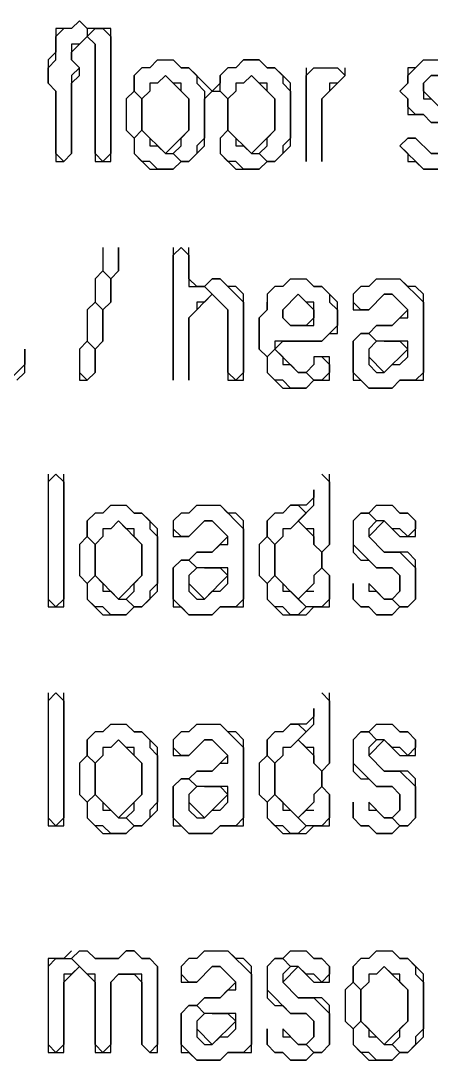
# Model space of a CAD drawing. Header units: metres. Extents: x 29 to 985, y 15 to 633.
# Drawn here: x 55.39 to 65.69, y 42.35 to 68.43 of the extents above; entities that cross this region are included whole.
import ezdxf

# ---------------------------------------------------------------- set-up
doc = ezdxf.new("R2010")
doc.units = ezdxf.units.M
doc.layers.add('ORIGINAL_DRAWING', color=8, linetype='CONTINUOUS')

msp = doc.modelspace()

# ---------------------------------------------------------------- linework, layer by layer
at = {"layer": 'ORIGINAL_DRAWING'}
for points in [[(56.667, 68.235), (56.863, 68.431), (57.059, 68.235), (57.059, 68.039), (56.863, 67.843), (56.667, 67.843), (56.667, 67.451), (56.863, 67.255), (56.667, 67.059), (56.667, 65.098), (56.471, 64.902), (56.275, 65.098), (56.275, 66.667), (56.078, 66.863), (56.078, 67.255), (56.275, 67.451), (56.275, 68.039), (56.471, 68.235)], [(56.863, 68.431), (56.667, 68.235), (56.275, 68.235), (56.275, 67.647), (56.078, 67.451), (56.078, 66.863), (56.275, 66.667), (56.275, 64.902), (56.471, 64.902), (56.667, 65.098), (56.667, 66.863), (56.863, 67.059), (56.863, 67.255), (56.667, 67.451), (56.667, 67.647), (57.059, 68.039), (57.255, 67.843), (57.255, 64.902), (57.647, 64.902), (57.647, 68.235), (57.059, 68.235)], [(57.059, 68.039), (57.255, 68.235), (57.451, 68.235), (57.647, 68.039), (57.647, 65.098), (57.451, 64.902), (57.255, 65.098), (57.255, 67.843)], [(58.824, 67.451), (58.627, 67.255), (58.431, 67.255), (58.235, 67.059), (58.235, 66.667), (58.039, 66.471), (58.039, 65.686), (58.235, 65.49), (58.235, 65.098), (58.627, 64.706), (59.216, 64.706), (59.412, 64.902), (59.608, 64.902), (60, 65.294), (60, 66.471), (60.196, 66.667), (60.392, 66.667), (60.588, 66.471), (60.588, 65.686), (60.392, 65.49), (60.392, 65.098), (60.784, 64.706), (61.373, 64.706), (61.569, 64.902), (61.765, 64.902), (62.157, 65.294), (62.157, 66.863), (61.765, 67.255), (61.569, 67.255), (61.373, 67.451), (60.98, 67.451), (60.784, 67.255), (60.588, 67.255), (60.392, 67.059), (60.392, 66.863), (60.196, 66.667), (59.608, 67.255), (59.412, 67.255), (59.216, 67.451)], [(58.627, 67.255), (58.824, 67.451), (59.216, 67.451), (59.412, 67.255), (59.608, 67.255), (59.804, 67.059), (59.804, 66.863), (60, 66.667), (60, 65.49), (59.804, 65.294), (59.804, 65.098), (59.608, 64.902), (59.412, 64.902), (59.216, 65.098), (59.412, 65.294), (59.412, 65.49), (59.608, 65.686), (59.608, 66.471), (59.412, 66.667), (59.412, 66.863), (59.216, 66.863), (59.02, 67.059), (58.824, 66.863), (58.627, 66.863), (58.627, 66.667), (58.431, 66.471), (58.235, 66.667), (58.235, 67.059), (58.431, 67.255)], [(60.784, 67.255), (60.98, 67.451), (61.373, 67.451), (61.569, 67.255), (61.765, 67.255), (61.961, 67.059), (61.961, 66.863), (62.157, 66.667), (62.157, 65.49), (61.961, 65.294), (61.961, 65.098), (61.765, 64.902), (61.569, 64.902), (61.373, 65.098), (61.569, 65.294), (61.569, 65.49), (61.765, 65.686), (61.765, 66.471), (61.569, 66.667), (61.569, 66.863), (61.373, 66.863), (61.176, 67.059), (60.98, 66.863), (60.784, 66.863), (60.784, 66.667), (60.588, 66.471), (60.392, 66.667), (60.392, 67.059), (60.588, 67.255)], [(65.49, 67.451), (65.294, 67.255), (65.098, 67.255), (65.098, 66.863), (64.902, 66.667), (65.098, 66.471), (65.098, 66.078), (65.49, 66.078), (65.686, 65.882), (65.882, 65.882)], [(65.882, 65.882), (65.686, 65.882), (65.49, 66.078), (65.294, 66.078), (65.098, 66.275), (65.098, 66.471), (64.902, 66.667), (65.098, 66.863), (65.098, 67.059), (65.49, 67.451), (65.882, 67.451)], [(59.02, 67.059), (59.608, 66.471), (59.608, 65.686), (59.02, 65.098), (58.431, 65.686), (58.431, 66.471)], [(61.176, 67.059), (61.765, 66.471), (61.765, 65.686), (61.176, 65.098), (60.588, 65.686), (60.588, 66.471)], [(62.549, 67.255), (62.549, 64.902), (62.549, 67.059), (62.745, 67.255), (63.333, 67.255), (63.529, 67.059), (63.333, 66.863), (63.137, 66.863), (63.137, 66.667), (62.941, 66.471), (62.941, 64.902), (62.941, 66.471), (63.529, 67.059), (63.529, 67.255)], [(65.882, 67.059), (65.686, 67.059), (65.49, 66.863), (65.49, 66.471), (65.686, 66.471), (65.882, 66.275)], [(65.882, 66.275), (65.49, 66.667), (65.49, 66.863), (65.686, 67.059), (65.882, 67.059)], [(58.039, 66.471), (58.235, 66.667), (58.431, 66.471), (58.431, 65.686), (58.235, 65.49), (58.039, 65.686)], [(58.235, 65.49), (58.431, 65.686), (58.627, 65.49), (58.627, 65.294), (58.824, 65.294), (59.02, 65.098), (59.216, 65.098), (59.412, 64.902), (59.216, 64.706), (58.824, 64.706), (58.627, 64.902), (58.431, 64.902), (58.235, 65.098)], [(60.392, 65.49), (60.588, 65.686), (60.784, 65.49), (60.784, 65.294), (60.98, 65.294), (61.176, 65.098), (61.373, 65.098), (61.569, 64.902), (61.373, 64.706), (60.98, 64.706), (60.784, 64.902), (60.588, 64.902), (60.392, 65.098)], [(65.882, 65.098), (65.686, 65.098), (65.294, 65.49), (65.098, 65.49), (64.902, 65.294), (65.098, 65.098), (65.098, 64.902), (65.294, 64.902), (65.49, 64.706), (66.078, 64.706)], [(66.078, 64.706), (65.49, 64.706), (64.902, 65.294), (65.098, 65.49), (65.294, 65.49), (65.686, 65.098), (65.882, 65.098)], [(57.451, 62.745), (57.451, 62.157), (57.255, 61.961), (57.255, 61.373), (57.059, 61.176), (57.059, 60.392), (56.863, 60.196), (56.863, 59.412), (57.059, 59.412), (57.255, 59.608), (57.255, 60.196), (57.451, 60.392), (57.451, 61.176), (57.647, 61.373), (57.647, 61.961), (57.843, 62.157), (57.843, 62.745), (57.843, 62.157), (57.647, 61.961), (57.451, 62.157)], [(59.216, 62.745), (59.216, 59.412), (59.216, 62.549), (59.412, 62.745), (59.608, 62.549), (59.608, 61.765), (60, 61.765), (60.196, 61.569), (60, 61.373), (59.804, 61.373), (59.804, 61.176), (59.608, 60.98), (59.608, 59.412), (59.608, 60.98), (60.196, 61.569), (60.588, 61.176), (60.588, 59.412), (60.98, 59.412), (60.98, 61.569), (60.784, 61.765), (60.588, 61.765), (60.392, 61.961), (60.196, 61.961), (60, 61.765), (59.804, 61.765), (59.608, 61.961), (59.608, 62.745)], [(57.255, 61.961), (57.451, 62.157), (57.647, 61.961), (57.647, 61.373), (57.451, 61.176), (57.255, 61.373)], [(60, 61.765), (60.196, 61.961), (60.392, 61.961), (60.98, 61.373), (60.98, 59.608), (60.784, 59.412), (60.588, 59.608), (60.588, 61.176)], [(62.157, 61.961), (62.549, 61.961), (62.745, 61.765), (62.941, 61.765), (63.137, 61.569), (63.137, 61.373), (63.333, 61.176), (63.333, 60.784), (62.941, 60.392), (61.765, 60.392), (61.765, 60.196), (61.569, 60), (61.373, 60.196), (61.373, 60.98), (61.569, 61.176), (61.569, 61.373)], [(62.157, 61.961), (61.961, 61.765), (61.765, 61.765), (61.569, 61.569), (61.569, 61.176), (61.373, 60.98), (61.373, 60.196), (61.569, 60), (61.569, 59.608), (61.961, 59.216), (62.549, 59.216), (62.745, 59.412), (63.137, 59.412), (63.137, 60), (62.745, 60), (62.745, 59.804), (62.549, 59.608), (62.353, 59.608), (61.765, 60.196), (61.961, 60.392), (62.941, 60.392), (63.137, 60.588), (63.333, 60.588), (63.333, 61.373), (62.941, 61.765), (62.745, 61.765), (62.549, 61.961)], [(64.314, 61.961), (64.902, 61.961), (65.49, 61.373), (65.49, 59.608), (65.294, 59.412), (64.902, 59.412), (64.706, 59.216), (64.118, 59.216), (63.725, 59.608), (63.725, 60.392), (63.922, 60.588), (64.118, 60.588), (64.314, 60.392), (64.118, 60.196), (64.118, 59.804), (64.314, 59.608), (64.51, 59.608), (64.706, 59.804), (64.902, 59.804), (65.098, 60), (65.098, 60.392), (64.314, 60.392), (64.118, 60.588), (64.314, 60.784), (64.706, 60.784), (64.902, 60.98), (65.098, 60.98), (65.098, 61.176), (64.706, 61.569), (64.51, 61.569), (64.118, 61.176), (63.922, 61.176), (63.725, 61.373)], [(64.314, 61.961), (64.118, 61.765), (63.922, 61.765), (63.725, 61.569), (63.725, 61.176), (64.118, 61.176), (64.51, 61.569), (64.706, 61.569), (65.098, 61.176), (64.706, 60.784), (64.314, 60.784), (64.118, 60.588), (63.922, 60.588), (63.725, 60.392), (63.725, 59.412), (63.922, 59.412), (64.118, 59.216), (64.706, 59.216), (64.902, 59.412), (65.49, 59.412), (65.49, 61.569), (65.294, 61.765), (65.098, 61.765), (64.902, 61.961)], [(62.353, 61.569), (62.745, 61.176), (62.745, 60.98), (62.549, 60.784), (62.157, 60.784), (61.961, 60.98), (61.961, 61.176)], [(62.353, 61.569), (61.961, 61.176), (61.961, 60.98), (62.157, 60.784), (62.745, 60.784), (62.745, 61.373), (62.549, 61.373)], [(57.059, 61.176), (57.255, 61.373), (57.451, 61.176), (57.451, 60.392), (57.255, 60.196), (57.059, 60.392)], [(56.863, 60.196), (57.059, 60.392), (57.255, 60.196), (57.255, 59.608), (57.059, 59.412), (56.863, 59.608)], [(64.51, 60.392), (64.902, 60.392), (65.098, 60.196), (64.51, 59.608), (64.118, 60)], [(55.294, 59.412), (55.49, 59.608), (55.49, 60.196), (55.49, 59.804), (54.902, 59.216)], [(61.569, 60), (61.765, 60.196), (61.961, 60), (61.961, 59.804), (62.157, 59.804), (62.353, 59.608), (62.549, 59.608), (62.745, 59.412), (62.549, 59.216), (62.157, 59.216), (61.961, 59.412), (61.765, 59.412), (61.569, 59.608)], [(62.941, 60), (63.137, 59.804), (63.137, 59.608), (62.941, 59.412), (62.745, 59.412), (62.549, 59.608)], [(56.078, 56.863), (56.275, 57.059), (56.471, 56.863), (56.471, 53.922), (56.275, 53.725), (56.078, 53.922)], [(56.078, 57.059), (56.078, 53.725), (56.471, 53.725), (56.471, 57.059)], [(62.941, 57.059), (63.137, 56.863), (63.137, 55.294), (62.941, 55.098), (62.745, 55.294), (62.745, 55.686), (62.549, 55.686), (62.353, 55.882), (62.745, 56.275), (62.745, 56.667), (62.745, 56.471), (62.549, 56.275), (62.157, 56.275), (61.961, 56.078), (61.765, 56.078), (61.569, 55.882), (61.569, 55.49), (61.373, 55.294), (61.373, 54.51), (61.569, 54.314), (61.569, 53.922), (61.961, 53.529), (62.549, 53.529), (62.745, 53.725), (63.137, 53.725), (63.137, 54.51), (62.941, 54.706), (62.941, 55.098), (63.137, 55.294), (63.137, 57.059)], [(57.647, 56.275), (57.451, 56.078), (57.255, 56.078), (57.059, 55.882), (57.059, 55.49), (56.863, 55.294), (56.863, 54.51), (57.059, 54.314), (57.059, 53.922), (57.451, 53.529), (58.039, 53.529), (58.235, 53.725), (58.431, 53.725), (58.824, 54.118), (58.824, 55.686), (58.431, 56.078), (58.235, 56.078), (58.039, 56.275)], [(57.451, 56.078), (57.647, 56.275), (58.039, 56.275), (58.235, 56.078), (58.431, 56.078), (58.627, 55.882), (58.627, 55.686), (58.824, 55.49), (58.824, 54.314), (58.627, 54.118), (58.627, 53.922), (58.431, 53.725), (58.235, 53.725), (58.039, 53.922), (58.235, 54.118), (58.235, 54.314), (58.431, 54.51), (58.431, 55.294), (58.235, 55.49), (58.235, 55.686), (58.039, 55.686), (57.843, 55.882), (57.647, 55.686), (57.451, 55.686), (57.451, 55.49), (57.255, 55.294), (57.059, 55.49), (57.059, 55.882), (57.255, 56.078)], [(59.804, 56.275), (60.392, 56.275), (60.98, 55.686), (60.98, 53.922), (60.784, 53.725), (60.392, 53.725), (60.196, 53.529), (59.608, 53.529), (59.216, 53.922), (59.216, 54.706), (59.412, 54.902), (59.608, 54.902), (59.804, 54.706), (59.608, 54.51), (59.608, 54.118), (59.804, 53.922), (60, 53.922), (60.196, 54.118), (60.392, 54.118), (60.588, 54.314), (60.588, 54.706), (59.804, 54.706), (59.608, 54.902), (59.804, 55.098), (60.196, 55.098), (60.392, 55.294), (60.588, 55.294), (60.588, 55.49), (60.196, 55.882), (60, 55.882), (59.608, 55.49), (59.412, 55.49), (59.216, 55.686)], [(59.804, 56.275), (59.608, 56.078), (59.412, 56.078), (59.216, 55.882), (59.216, 55.49), (59.608, 55.49), (60, 55.882), (60.196, 55.882), (60.588, 55.49), (60.196, 55.098), (59.804, 55.098), (59.608, 54.902), (59.412, 54.902), (59.216, 54.706), (59.216, 53.725), (59.412, 53.725), (59.608, 53.529), (60.196, 53.529), (60.392, 53.725), (60.98, 53.725), (60.98, 55.882), (60.784, 56.078), (60.588, 56.078), (60.392, 56.275)], [(61.961, 56.078), (62.157, 56.275), (62.353, 56.275), (62.549, 56.078), (62.157, 55.686), (61.961, 55.686), (61.961, 55.49), (61.765, 55.294), (61.569, 55.49), (61.569, 55.882), (61.765, 56.078)], [(64.314, 56.275), (64.118, 56.078), (63.922, 56.078), (63.725, 55.882), (63.725, 55.098), (63.922, 54.902), (64.118, 54.902), (64.314, 54.706), (64.706, 54.706), (64.902, 54.51), (64.902, 54.118), (64.706, 53.922), (64.51, 53.922), (64.118, 54.314), (64.118, 54.118), (64.314, 54.118), (64.51, 53.922), (64.706, 53.922), (64.902, 53.725), (64.706, 53.529), (64.314, 53.529), (64.118, 53.725), (63.922, 53.725), (63.725, 53.922), (63.725, 54.314), (63.725, 53.922), (63.922, 53.725), (64.118, 53.725), (64.314, 53.529), (64.706, 53.529), (64.902, 53.725), (65.098, 53.725), (65.294, 53.922), (65.294, 54.902), (65.098, 55.098), (64.51, 55.098), (64.118, 55.49), (64.51, 55.882), (64.902, 55.49), (65.294, 55.49), (65.294, 55.882), (65.098, 56.078), (64.902, 56.078), (64.706, 56.275)], [(63.725, 55.882), (63.922, 56.078), (64.118, 56.078), (64.314, 55.882), (64.118, 55.686), (64.118, 55.49), (64.51, 55.098), (64.902, 55.098), (65.294, 54.706), (65.294, 53.922), (65.098, 53.725), (64.902, 53.725), (64.706, 53.922), (64.902, 54.118), (64.902, 54.51), (64.706, 54.706), (64.314, 54.706), (63.725, 55.294)], [(64.118, 56.078), (64.314, 56.275), (64.706, 56.275), (64.902, 56.078), (65.098, 56.078), (65.294, 55.882), (65.294, 55.686), (65.098, 55.49), (64.902, 55.686), (64.706, 55.686), (64.51, 55.882), (64.314, 55.882)], [(57.843, 55.882), (58.431, 55.294), (58.431, 54.51), (57.843, 53.922), (57.255, 54.51), (57.255, 55.294)], [(62.353, 55.882), (62.745, 55.49), (62.745, 55.294), (62.941, 55.098), (62.941, 54.706), (62.745, 54.51), (62.745, 54.314), (62.353, 53.922), (61.765, 54.51), (61.765, 55.294)], [(56.863, 55.294), (57.059, 55.49), (57.255, 55.294), (57.255, 54.51), (57.059, 54.314), (56.863, 54.51)], [(61.373, 55.294), (61.569, 55.49), (61.765, 55.294), (61.765, 54.51), (61.569, 54.314), (61.373, 54.51)], [(57.059, 54.314), (57.255, 54.51), (57.451, 54.314), (57.451, 54.118), (57.647, 54.118), (57.843, 53.922), (58.039, 53.922), (58.235, 53.725), (58.039, 53.529), (57.647, 53.529), (57.451, 53.725), (57.255, 53.725), (57.059, 53.922)], [(60, 54.706), (60.392, 54.706), (60.588, 54.51), (60, 53.922), (59.608, 54.314)], [(61.569, 54.314), (61.765, 54.51), (61.961, 54.314), (61.961, 54.118), (62.157, 54.118), (62.549, 53.725), (62.353, 53.529), (62.157, 53.529), (61.961, 53.725), (61.765, 53.725), (61.569, 53.922)], [(62.745, 54.51), (62.941, 54.706), (63.137, 54.51), (63.137, 53.922), (62.941, 53.725), (62.549, 53.725), (62.353, 53.922), (62.549, 54.118), (62.745, 54.118)], [(56.078, 51.373), (56.275, 51.569), (56.471, 51.373), (56.471, 48.431), (56.275, 48.235), (56.078, 48.431)], [(56.078, 51.569), (56.078, 48.235), (56.471, 48.235), (56.471, 51.569)], [(62.941, 51.569), (63.137, 51.373), (63.137, 49.804), (62.941, 49.608), (62.745, 49.804), (62.745, 50.196), (62.549, 50.196), (62.353, 50.392), (62.745, 50.784), (62.745, 51.176), (62.745, 50.98), (62.549, 50.784), (62.157, 50.784), (61.961, 50.588), (61.765, 50.588), (61.569, 50.392), (61.569, 50), (61.373, 49.804), (61.373, 49.02), (61.569, 48.824), (61.569, 48.431), (61.961, 48.039), (62.549, 48.039), (62.745, 48.235), (63.137, 48.235), (63.137, 49.02), (62.941, 49.216), (62.941, 49.608), (63.137, 49.804), (63.137, 51.569)], [(57.647, 50.784), (57.451, 50.588), (57.255, 50.588), (57.059, 50.392), (57.059, 50), (56.863, 49.804), (56.863, 49.02), (57.059, 48.824), (57.059, 48.431), (57.451, 48.039), (58.039, 48.039), (58.235, 48.235), (58.431, 48.235), (58.824, 48.627), (58.824, 50.196), (58.431, 50.588), (58.235, 50.588), (58.039, 50.784)], [(57.451, 50.588), (57.647, 50.784), (58.039, 50.784), (58.235, 50.588), (58.431, 50.588), (58.627, 50.392), (58.627, 50.196), (58.824, 50), (58.824, 48.824), (58.627, 48.627), (58.627, 48.431), (58.431, 48.235), (58.235, 48.235), (58.039, 48.431), (58.235, 48.627), (58.235, 48.824), (58.431, 49.02), (58.431, 49.804), (58.235, 50), (58.235, 50.196), (58.039, 50.196), (57.843, 50.392), (57.647, 50.196), (57.451, 50.196), (57.451, 50), (57.255, 49.804), (57.059, 50), (57.059, 50.392), (57.255, 50.588)], [(59.804, 50.784), (60.392, 50.784), (60.98, 50.196), (60.98, 48.431), (60.784, 48.235), (60.392, 48.235), (60.196, 48.039), (59.608, 48.039), (59.216, 48.431), (59.216, 49.216), (59.412, 49.412), (59.608, 49.412), (59.804, 49.216), (59.608, 49.02), (59.608, 48.627), (59.804, 48.431), (60, 48.431), (60.196, 48.627), (60.392, 48.627), (60.588, 48.824), (60.588, 49.216), (59.804, 49.216), (59.608, 49.412), (59.804, 49.608), (60.196, 49.608), (60.392, 49.804), (60.588, 49.804), (60.588, 50), (60.196, 50.392), (60, 50.392), (59.608, 50), (59.412, 50), (59.216, 50.196)], [(59.804, 50.784), (59.608, 50.588), (59.412, 50.588), (59.216, 50.392), (59.216, 50), (59.608, 50), (60, 50.392), (60.196, 50.392), (60.588, 50), (60.196, 49.608), (59.804, 49.608), (59.608, 49.412), (59.412, 49.412), (59.216, 49.216), (59.216, 48.235), (59.412, 48.235), (59.608, 48.039), (60.196, 48.039), (60.392, 48.235), (60.98, 48.235), (60.98, 50.392), (60.784, 50.588), (60.588, 50.588), (60.392, 50.784)], [(61.961, 50.588), (62.157, 50.784), (62.353, 50.784), (62.549, 50.588), (62.157, 50.196), (61.961, 50.196), (61.961, 50), (61.765, 49.804), (61.569, 50), (61.569, 50.392), (61.765, 50.588)], [(64.314, 50.784), (64.118, 50.588), (63.922, 50.588), (63.725, 50.392), (63.725, 49.608), (63.922, 49.412), (64.118, 49.412), (64.314, 49.216), (64.706, 49.216), (64.902, 49.02), (64.902, 48.627), (64.706, 48.431), (64.51, 48.431), (64.118, 48.824), (64.118, 48.627), (64.314, 48.627), (64.51, 48.431), (64.706, 48.431), (64.902, 48.235), (64.706, 48.039), (64.314, 48.039), (64.118, 48.235), (63.922, 48.235), (63.725, 48.431), (63.725, 48.824), (63.725, 48.431), (63.922, 48.235), (64.118, 48.235), (64.314, 48.039), (64.706, 48.039), (64.902, 48.235), (65.098, 48.235), (65.294, 48.431), (65.294, 49.412), (65.098, 49.608), (64.51, 49.608), (64.118, 50), (64.51, 50.392), (64.902, 50), (65.294, 50), (65.294, 50.392), (65.098, 50.588), (64.902, 50.588), (64.706, 50.784)], [(64.118, 50.588), (64.314, 50.784), (64.706, 50.784), (64.902, 50.588), (65.098, 50.588), (65.294, 50.392), (65.294, 50.196), (65.098, 50), (64.902, 50.196), (64.706, 50.196), (64.51, 50.392), (64.314, 50.392)], [(57.843, 50.392), (58.431, 49.804), (58.431, 49.02), (57.843, 48.431), (57.255, 49.02), (57.255, 49.804)], [(62.353, 50.392), (62.745, 50), (62.745, 49.804), (62.941, 49.608), (62.941, 49.216), (62.745, 49.02), (62.745, 48.824), (62.353, 48.431), (61.765, 49.02), (61.765, 49.804)], [(63.725, 50.392), (63.922, 50.588), (64.118, 50.588), (64.314, 50.392), (64.118, 50.196), (64.118, 50), (64.51, 49.608), (64.902, 49.608), (65.294, 49.216), (65.294, 48.431), (65.098, 48.235), (64.902, 48.235), (64.706, 48.431), (64.902, 48.627), (64.902, 49.02), (64.706, 49.216), (64.314, 49.216), (63.725, 49.804)], [(56.863, 49.804), (57.059, 50), (57.255, 49.804), (57.255, 49.02), (57.059, 48.824), (56.863, 49.02)], [(61.373, 49.804), (61.569, 50), (61.765, 49.804), (61.765, 49.02), (61.569, 48.824), (61.373, 49.02)], [(60, 49.216), (60.392, 49.216), (60.588, 49.02), (60, 48.431), (59.608, 48.824)], [(62.745, 49.02), (62.941, 49.216), (63.137, 49.02), (63.137, 48.431), (62.941, 48.235), (62.549, 48.235), (62.353, 48.431), (62.549, 48.627), (62.745, 48.627)], [(57.059, 48.824), (57.255, 49.02), (57.451, 48.824), (57.451, 48.627), (57.647, 48.627), (57.843, 48.431), (58.039, 48.431), (58.235, 48.235), (58.039, 48.039), (57.647, 48.039), (57.451, 48.235), (57.255, 48.235), (57.059, 48.431)], [(61.569, 48.824), (61.765, 49.02), (61.961, 48.824), (61.961, 48.627), (62.157, 48.627), (62.549, 48.235), (62.353, 48.039), (62.157, 48.039), (61.961, 48.235), (61.765, 48.235), (61.569, 48.431)], [(56.667, 45.098), (56.471, 44.902), (56.078, 44.902), (56.078, 42.549), (56.471, 42.549), (56.471, 44.314), (56.863, 44.706), (57.255, 44.314), (57.255, 42.549), (57.647, 42.549), (57.647, 44.314), (57.843, 44.51), (58.235, 44.51), (58.431, 44.314), (58.431, 42.745), (58.627, 42.549), (58.824, 42.549), (58.824, 44.706), (58.627, 44.902), (58.431, 44.902), (58.235, 45.098), (58.039, 45.098), (57.843, 44.902), (57.255, 44.902), (57.059, 45.098)], [(56.078, 44.706), (56.275, 44.902), (56.667, 44.902), (56.863, 44.706), (56.667, 44.51), (56.471, 44.51), (56.471, 42.745), (56.275, 42.549), (56.078, 42.745)], [(56.667, 44.902), (56.863, 45.098), (57.059, 45.098), (57.255, 44.902), (57.843, 44.902), (58.039, 45.098), (58.235, 45.098), (58.431, 44.902), (58.627, 44.902), (58.824, 44.706), (58.824, 42.745), (58.627, 42.549), (58.431, 42.745), (58.431, 44.51), (57.843, 44.51), (57.647, 44.314), (57.647, 42.745), (57.451, 42.549), (57.255, 42.745), (57.255, 44.51), (57.059, 44.51)], [(60, 45.098), (60.588, 45.098), (61.176, 44.51), (61.176, 42.745), (60.98, 42.549), (60.588, 42.549), (60.392, 42.353), (59.804, 42.353), (59.412, 42.745), (59.412, 43.529), (59.608, 43.725), (59.804, 43.725), (60, 43.529), (59.804, 43.333), (59.804, 42.941), (60, 42.745), (60.196, 42.745), (60.392, 42.941), (60.588, 42.941), (60.784, 43.137), (60.784, 43.529), (60, 43.529), (59.804, 43.725), (60, 43.922), (60.392, 43.922), (60.588, 44.118), (60.784, 44.118), (60.784, 44.314), (60.392, 44.706), (60.196, 44.706), (59.804, 44.314), (59.608, 44.314), (59.412, 44.51)], [(60, 45.098), (59.804, 44.902), (59.608, 44.902), (59.412, 44.706), (59.412, 44.314), (59.804, 44.314), (60.196, 44.706), (60.392, 44.706), (60.784, 44.314), (60.392, 43.922), (60, 43.922), (59.804, 43.725), (59.608, 43.725), (59.412, 43.529), (59.412, 42.549), (59.608, 42.549), (59.804, 42.353), (60.392, 42.353), (60.588, 42.549), (61.176, 42.549), (61.176, 44.706), (60.98, 44.902), (60.784, 44.902), (60.588, 45.098)], [(62.157, 45.098), (61.961, 44.902), (61.765, 44.902), (61.569, 44.706), (61.569, 43.922), (61.765, 43.725), (61.961, 43.725), (62.157, 43.529), (62.549, 43.529), (62.745, 43.333), (62.745, 42.941), (62.549, 42.745), (62.353, 42.745), (61.961, 43.137), (61.961, 42.941), (62.157, 42.941), (62.353, 42.745), (62.549, 42.745), (62.745, 42.549), (62.549, 42.353), (62.157, 42.353), (61.961, 42.549), (61.765, 42.549), (61.569, 42.745), (61.569, 43.137), (61.569, 42.745), (61.765, 42.549), (61.961, 42.549), (62.157, 42.353), (62.549, 42.353), (62.745, 42.549), (62.941, 42.549), (63.137, 42.745), (63.137, 43.725), (62.941, 43.922), (62.353, 43.922), (61.961, 44.314), (62.353, 44.706), (62.745, 44.314), (63.137, 44.314), (63.137, 44.706), (62.941, 44.902), (62.745, 44.902), (62.549, 45.098)], [(61.569, 44.706), (61.765, 44.902), (61.961, 44.902), (62.157, 44.706), (61.961, 44.51), (61.961, 44.314), (62.353, 43.922), (62.745, 43.922), (63.137, 43.529), (63.137, 42.745), (62.941, 42.549), (62.745, 42.549), (62.549, 42.745), (62.745, 42.941), (62.745, 43.333), (62.549, 43.529), (62.157, 43.529), (61.569, 44.118)], [(61.961, 44.902), (62.157, 45.098), (62.549, 45.098), (62.745, 44.902), (62.941, 44.902), (63.137, 44.706), (63.137, 44.51), (62.941, 44.314), (62.745, 44.51), (62.549, 44.51), (62.353, 44.706), (62.157, 44.706)], [(64.314, 45.098), (64.118, 44.902), (63.922, 44.902), (63.725, 44.706), (63.725, 44.314), (63.529, 44.118), (63.529, 43.333), (63.725, 43.137), (63.725, 42.745), (64.118, 42.353), (64.706, 42.353), (64.902, 42.549), (65.098, 42.549), (65.49, 42.941), (65.49, 44.51), (65.098, 44.902), (64.902, 44.902), (64.706, 45.098)], [(64.118, 44.902), (64.314, 45.098), (64.706, 45.098), (64.902, 44.902), (65.098, 44.902), (65.294, 44.706), (65.294, 44.51), (65.49, 44.314), (65.49, 43.137), (65.294, 42.941), (65.294, 42.745), (65.098, 42.549), (64.902, 42.549), (64.706, 42.745), (64.902, 42.941), (64.902, 43.137), (65.098, 43.333), (65.098, 44.118), (64.902, 44.314), (64.902, 44.51), (64.706, 44.51), (64.51, 44.706), (64.314, 44.51), (64.118, 44.51), (64.118, 44.314), (63.922, 44.118), (63.725, 44.314), (63.725, 44.706), (63.922, 44.902)], [(64.51, 44.706), (65.098, 44.118), (65.098, 43.333), (64.51, 42.745), (63.922, 43.333), (63.922, 44.118)], [(63.529, 44.118), (63.725, 44.314), (63.922, 44.118), (63.922, 43.333), (63.725, 43.137), (63.529, 43.333)], [(60.196, 43.529), (60.588, 43.529), (60.784, 43.333), (60.196, 42.745), (59.804, 43.137)], [(63.725, 43.137), (63.922, 43.333), (64.118, 43.137), (64.118, 42.941), (64.314, 42.941), (64.51, 42.745), (64.706, 42.745), (64.902, 42.549), (64.706, 42.353), (64.314, 42.353), (64.118, 42.549), (63.922, 42.549), (63.725, 42.745)]]:
    msp.add_lwpolyline(points, dxfattribs=at)

doc.saveas('drawing.dxf')
